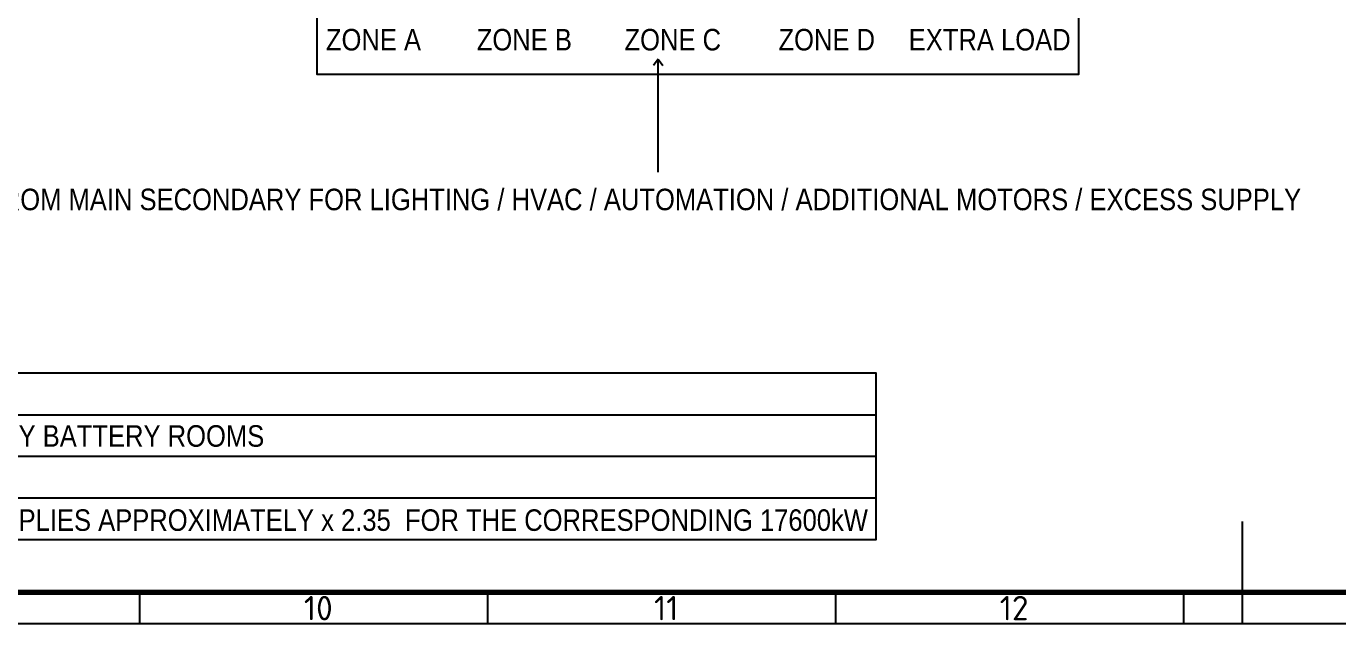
# Paper-space layout 'Layout1' of a CAD drawing. Header units: millimetres. Extents: x 340 to 1181, y -1 to 593.
# Drawn here: x 796 to 984.5, y 5.3 to 91.2 of the extents above; entities that cross this region are included whole.
import ezdxf
from ezdxf.enums import TextEntityAlignment as Align

# ---------------------------------------------------------------- set-up
doc = ezdxf.new("R2010")
doc.units = ezdxf.units.MM
doc.layers.add('00_Paper_Layout_ Text', color=7, linetype='Continuous')
doc.layers.add('SLEHTI1', color=7, linetype='Continuous')
doc.layers.add('00_Paper_Layout_Thick', color=7, linetype='Continuous', lineweight=70)
doc.layers.add('00_Paper_Layout_Thin', color=7, linetype='Continuous', lineweight=25)
doc.styles.add('ELECTRICAL_GENERAL', font='arial.ttf', dxfattribs={"width": 0.85})
doc.styles.add('S000 H00', font='isocpeur.ttf')

# ---------------------------------------------------------------- blocks, each defined once
blk = doc.blocks.new('C-Job Border A1 LANDSCAPE')
at = {"layer": '00_Paper_Layout_Thick'}
blk.add_line((830.25, 10.82), (21, 10.82), dxfattribs=at)
at = {"layer": '00_Paper_Layout_Thin'}
for p, q in [((631, 6.32), (631, 21)), ((472.5, 10.82), (472.5, 6.32)), ((522.5, 10.82), (522.5, 6.32)), ((572.5, 10.82), (572.5, 6.32)), ((622.5, 10.82), (622.5, 6.32)), ((834.75, 6.32), (16.5, 6.32))]:
    blk.add_line(p, q, dxfattribs=at)
at = {"layer": '00_Paper_Layout_ Text', "style": 'S000 H00'}
for s, p in [('10', (498.18, 8.57)), ('11', (548.18, 8.57)), ('12', (598.18, 8.57))]:
    blk.add_text(s, height=3.5, dxfattribs=at).set_placement(p, align=Align.MIDDLE_CENTER)

psp = doc.layouts.get("Layout1")

# ---------------------------------------------------------------- linework, layer by layer
at = {"layer": 'SLEHTI1', "color": 1, "linetype": 'Continuous', "lineweight": -3}
for p, q in [((886.83, 86.43), (886.17, 85.55)), ((886.83, 70.22), (886.83, 86.43)), ((886.83, 86.43), (887.48, 85.55))]:
    psp.add_line(p, q, dxfattribs=at)
at = {"layer": 'SLEHTI1', "color": 5, "linetype": 'Continuous', "lineweight": -3}
for p, q in [((368.85, 35.35), (918.14, 35.35)), ((368.85, 29.38), (918.14, 29.38)), ((368.85, 23.41), (918.14, 23.41))]:
    psp.add_line(p, q, dxfattribs=at)
at = {"layer": 'SLEHTI1', "color": 99, "linetype": 'Continuous', "lineweight": -3}
psp.add_lwpolyline([(837.75, 94.2), (837.75, 84.29), (947.27, 84.29), (947.27, 94.2)], close=True, dxfattribs=at)
at = {"layer": 'SLEHTI1', "color": 5, "linetype": 'Continuous', "lineweight": -3}
psp.add_lwpolyline([(368.85, 41.33), (368.85, 17.44), (918.14, 17.44), (918.14, 41.33)], close=True, dxfattribs=at)

# ---------------------------------------------------------------- block references
at = {"layer": '00_Paper_Layout_Thin'}
psp.add_blockref('C-Job Border A1 LANDSCAPE', (339.8, -1.01), dxfattribs=at)

# ---------------------------------------------------------------- texts
at = {"layer": 'SLEHTI1', "color": 1, "lineweight": -3, "style": 'ELECTRICAL_GENERAL', "width": 0.85}
for s, height, p in [('ZONE A', 3.094, (839.07, 87.7)), ('ZONE B', 3.094, (860.75, 87.7)), ('ZONE C', 3.094, (881.98, 87.7)), ('ZONE D', 3.094, (904.11, 87.7)), ('EXTRA LOAD', 3.094, (922.83, 87.7)), ('POWER SUPPLIED FROM MAIN SECONDARY FOR LIGHTING / HVAC / AUTOMATION / ADDITIONAL MOTORS / EXCESS SUPPLY', 3.09359, (756.16, 64.74))]:
    psp.add_text(s, height=height, dxfattribs=at).set_placement(p)
at = {"layer": 'SLEHTI1', "color": 5, "lineweight": -3, "style": 'ELECTRICAL_GENERAL', "width": 0.85}
for s, p in [('NOTE - THIS DISTRIBUTION REPRESENTS 1875kW SUPPLIED PER 1 7500kW ROOM FOR EACH OF THE 4 A,B,C,D WATERJET MAIN ENGINE, 4 E,F,G,H AUX LIGHTING/AUTOMATION/HVAC BATTERY ROOMS, AND 8 2200kW EMERGENCY SUPPLY BATTERY ROOMS ', (369.98, 30.75)), ('NOTE - TO GET THE TOTAL POWER SUPPLIED TO THE LOADS FOR ALL ROOMS TYPE FOR ALL TYPE A,B,C,D, TYPE E,F,G,H AN EXTRA x 4 IS MULTIPLIED TO GET THE CORRESPONDING 30000kW, 30000kW, FOR THE TYPE EMERGENCY SUPPLIES APPROXIMATELY x 2.35  FOR THE CORRESPONDING 17600kW', (369.98, 18.66))]:
    psp.add_text(s, height=3.09359, dxfattribs=at).set_placement(p)

doc.saveas('drawing.dxf')
